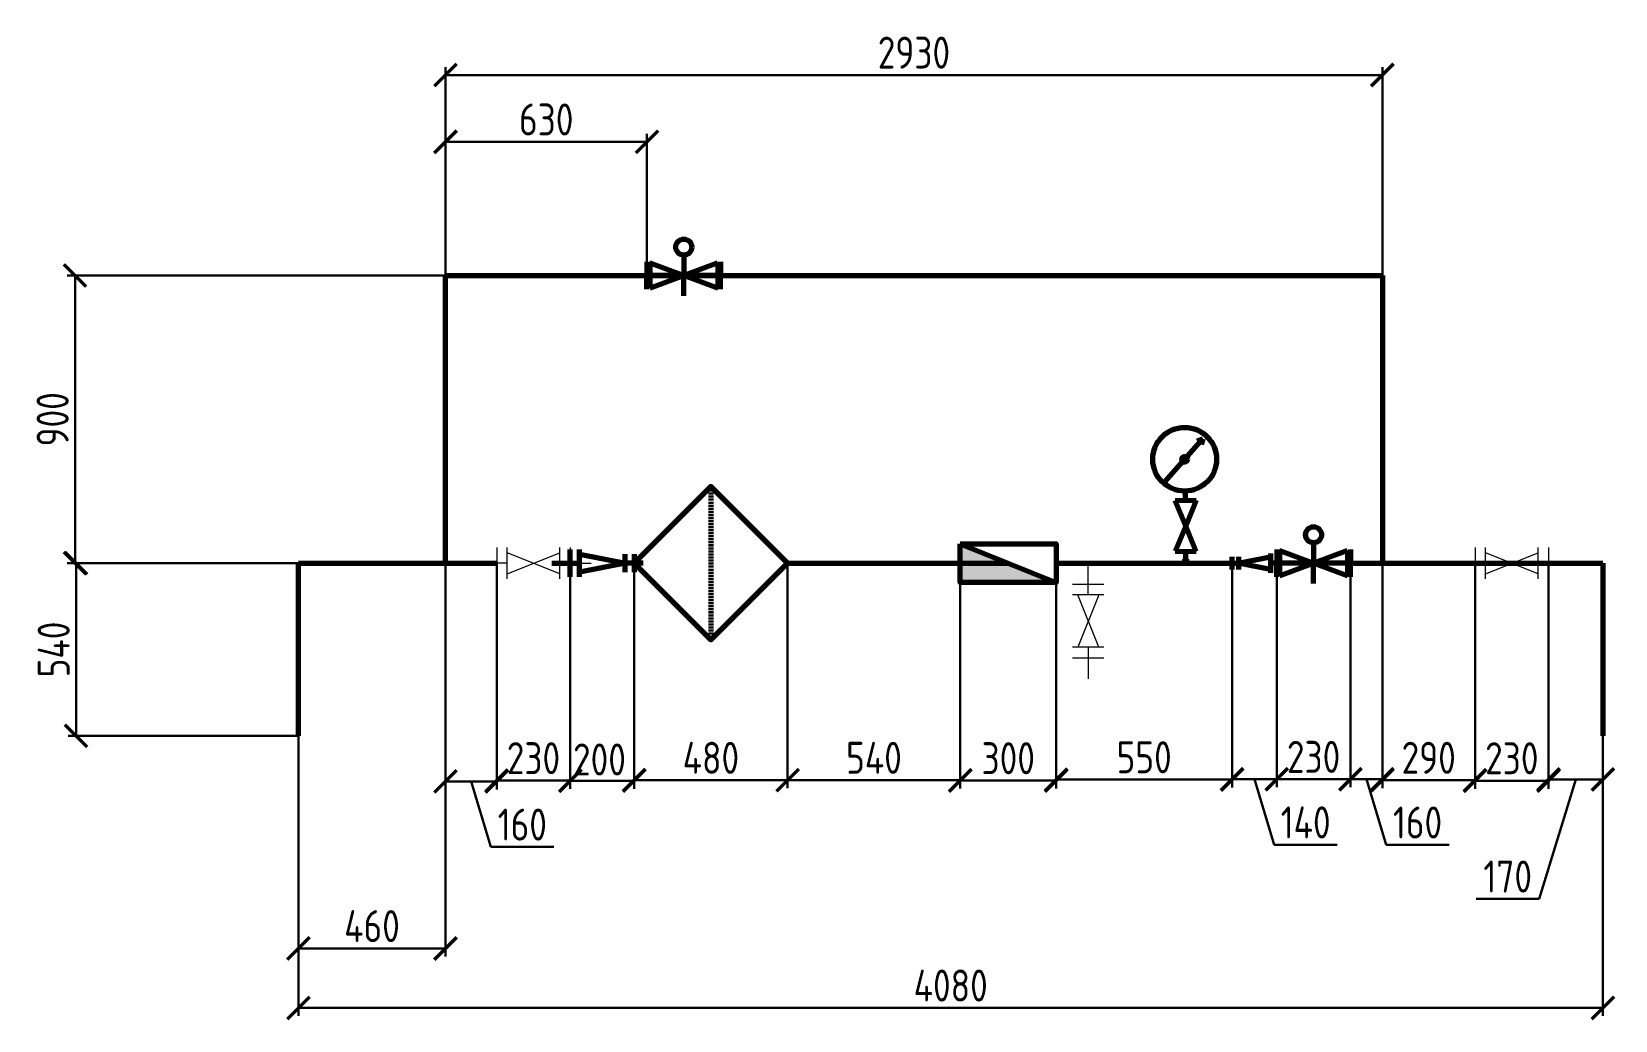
# Model space of a CAD drawing. Header units: millimetres. Extents: x -834 to 4119, y -890 to 2203.
import ezdxf

# ---------------------------------------------------------------- set-up
doc = ezdxf.new("R2010")
doc.units = ezdxf.units.MM
doc.linetypes.add('HIDDEN', pattern=[9.525, 6.35, -3.175])
for name, color, linetype, lineweight in [('Основная', 5, 'Continuous', 70), ('Размеры', 3, 'Continuous', 30), ('Тонкая', 250, 'Continuous', 20)]:
    doc.layers.add(name, color=color, linetype=linetype, lineweight=lineweight)
doc.styles.add('ГОСТ', font='GOST_A.TTF')
doc.dimstyles.new('Схема', dxfattribs={"dimtxt": 100, "dimasz": 70, "dimexe": 25, "dimexo": 0, "dimgap": 20, "dimtad": 1, "dimtxsty": 'ГОСТ', "dimblk": 'ARCHTICK', "dimcen": 70, "dimclrd": 256, "dimclre": 256, "dimclrt": 256, "dimadec": 0, "dimazin": 2, "dimtfac": 1, "dimtmove": 1, "dimatfit": 3, "dimldrblk": 'NONE', "dimfxl": 1, "dimlwd": -1, "dimlwe": -1, "dimarcsym": 0})
doc.dimstyles.new('Схема$0', dxfattribs={"dimtxt": 100, "dimasz": 70, "dimexe": 25, "dimexo": 0, "dimgap": 20, "dimtad": 1, "dimtxsty": 'ГОСТ', "dimblk": 'ARCHTICK', "dimcen": 70, "dimclrd": 256, "dimclre": 256, "dimclrt": 256, "dimadec": 0, "dimazin": 2, "dimtfac": 1, "dimtmove": 1, "dimatfit": 3, "dimldrblk": 'NONE', "dimfxl": 1, "dimlwd": -1, "dimlwe": -1, "dimarcsym": 0})

# ---------------------------------------------------------------- blocks, each defined once
blk = doc.blocks.new('*U39')
at = {"color": 5}
for p, q in [((0.1, 0), (-0.2, 0)), ((0, 0.15), (0, -0.149999)), ((0.1, -0.149999), (0.1, 0.15)), ((0.6, -0.1), (0.1, 0.100001)), ((0.1, -0.1), (0.6, 0.100001)), ((0.6, -0.149999), (0.6, 0.15)), ((0.6, 0), (0.900001, 0)), ((0.7, 0.15), (0.7, -0.149999))]:
    blk.add_line(p, q, dxfattribs=at)
blk = doc.blocks.new('*U41')
at = {"color": 5}
for p, q in [((0, -0.15), (0, 0.15)), ((0.1, -0.15), (0.1, 0.15)), ((0.1, 0.1), (0.6, 0)), ((0.6, -0.1), (0.6, 0.1)), ((0.7, 0.1), (0.7, -0.1)), ((-0.2, 0), (0.1, 0)), ((0.6, 0), (0.1, -0.1)), ((0.8, 0), (0.6, 0))]:
    blk.add_line(p, q, dxfattribs=at)
blk = doc.blocks.new('_ArchTick')
at = {"color": 0, "linetype": 'ByBlock', "const_width": 0.15}
blk.add_lwpolyline([(-0.5, -0.5), (0.5, 0.5)], dxfattribs=at)
blk = doc.blocks.new('*D18')
at = {"layer": 'Defpoints', "color": 0, "transparency": 16777216}
for p in [(-695.5, 540), (0, 540), (0, 0)]:
    blk.add_point(p, dxfattribs=at)
at = {"layer": 'Размеры', "transparency": 16777216}
for p, q in [((0, 540), (-720.5, 540)), ((-695.5, 0), (-695.5, 540)), ((0, 0), (-720.5, 0))]:
    blk.add_line(p, q, dxfattribs=at)
at = {"layer": 'Размеры', "transparency": 16777216, "xscale": 70, "yscale": 70, "zscale": 70}
for p, rotation in [((-695.5, 540), 90), ((-695.5, 0), 270)]:
    blk.add_blockref('_ArchTick', p, dxfattribs=dict(at, rotation=rotation))
at = {"layer": 'Размеры', "transparency": 16777216, "insert": (-765.5, 270), "char_height": 100, "attachment_point": 5, "rotation": 90, "style": 'ГОСТ'}
blk.add_mtext('540', dxfattribs=at)
blk = doc.blocks.new('_None')
blk = doc.blocks.new('*D20')
at = {"layer": 'Defpoints', "color": 0, "transparency": 16777216}
for p in [(3390, 2066.9), (460, 1440), (3390, 1440)]:
    blk.add_point(p, dxfattribs=at)
at = {"layer": 'Размеры', "transparency": 16777216}
for p, q in [((460, 1440), (460, 2091.9)), ((3390, 1440), (3390, 2091.9)), ((460, 2066.9), (3390, 2066.9))]:
    blk.add_line(p, q, dxfattribs=at)
at = {"layer": 'Размеры', "transparency": 16777216, "xscale": 70, "yscale": 70, "zscale": 70, "rotation": 180}
blk.add_blockref('_ArchTick', (460, 2066.9), dxfattribs=at)
at = {"layer": 'Размеры', "transparency": 16777216, "xscale": 70, "yscale": 70, "zscale": 70}
blk.add_blockref('_ArchTick', (3390, 2066.9), dxfattribs=at)
at = {"layer": 'Размеры', "transparency": 16777216, "insert": (1925, 2136.9), "char_height": 100, "attachment_point": 5, "style": 'ГОСТ'}
blk.add_mtext('2930', dxfattribs=at)
blk = doc.blocks.new('*D21')
at = {"layer": 'Defpoints', "color": 0, "transparency": 16777216}
for p in [(0, 540), (4080, 540), (4080, -851.2)]:
    blk.add_point(p, dxfattribs=at)
at = {"layer": 'Размеры', "transparency": 16777216}
for p, q in [((0, 540), (0, -876.2)), ((4080, 540), (4080, -876.2)), ((0, -851.2), (4080, -851.2))]:
    blk.add_line(p, q, dxfattribs=at)
at = {"layer": 'Размеры', "transparency": 16777216, "xscale": 70, "yscale": 70, "zscale": 70, "rotation": 180}
blk.add_blockref('_ArchTick', (0, -851.2), dxfattribs=at)
at = {"layer": 'Размеры', "transparency": 16777216, "xscale": 70, "yscale": 70, "zscale": 70}
blk.add_blockref('_ArchTick', (4080, -851.2), dxfattribs=at)
at = {"layer": 'Размеры', "transparency": 16777216, "insert": (2040, -781.2), "char_height": 100, "attachment_point": 5, "style": 'ГОСТ'}
blk.add_mtext('4080', dxfattribs=at)
blk = doc.blocks.new('*D23')
at = {"layer": 'Defpoints', "color": 0, "transparency": 16777216}
for p in [(-698.7, 1440), (460, 1440), (460, 540)]:
    blk.add_point(p, dxfattribs=at)
at = {"layer": 'Размеры', "transparency": 16777216}
for p, q in [((460, 1440), (-723.7, 1440)), ((-698.7, 540), (-698.7, 1440)), ((460, 540), (-723.7, 540))]:
    blk.add_line(p, q, dxfattribs=at)
at = {"layer": 'Размеры', "transparency": 16777216, "xscale": 70, "yscale": 70, "zscale": 70}
for p, rotation in [((-698.7, 1440), 90), ((-698.7, 540), 270)]:
    blk.add_blockref('_ArchTick', p, dxfattribs=dict(at, rotation=rotation))
at = {"layer": 'Размеры', "transparency": 16777216, "insert": (-768.7, 990), "char_height": 100, "attachment_point": 5, "rotation": 90, "style": 'ГОСТ'}
blk.add_mtext('900', dxfattribs=at)
blk = doc.blocks.new('*D24')
at = {"layer": 'Defpoints', "color": 0, "transparency": 16777216}
for p in [(0, 540), (460, 540), (460, -665.2)]:
    blk.add_point(p, dxfattribs=at)
at = {"layer": 'Размеры', "transparency": 16777216}
for p, q in [((0, 540), (0, -690.2)), ((460, 540), (460, -690.2)), ((0, -665.2), (460, -665.2))]:
    blk.add_line(p, q, dxfattribs=at)
at = {"layer": 'Размеры', "transparency": 16777216, "xscale": 70, "yscale": 70, "zscale": 70, "rotation": 180}
blk.add_blockref('_ArchTick', (0, -665.2), dxfattribs=at)
at = {"layer": 'Размеры', "transparency": 16777216, "xscale": 70, "yscale": 70, "zscale": 70}
blk.add_blockref('_ArchTick', (460, -665.2), dxfattribs=at)
at = {"layer": 'Размеры', "transparency": 16777216, "insert": (230, -595.2), "char_height": 100, "attachment_point": 5, "style": 'ГОСТ'}
blk.add_mtext('460', dxfattribs=at)
blk = doc.blocks.new('$RECOVER_250706013303-0')
blk.add_lwpolyline([(0, 0), (282.8, -282.8), (565.7, 0), (282.8, 282.8)], close=True)
blk = doc.blocks.new('*D32')
at = {"layer": 'Defpoints', "color": 0, "transparency": 16777216}
for p in [(620, 540), (850, 540), (620, -139.9)]:
    blk.add_point(p, dxfattribs=at)
at = {"layer": 'Размеры', "transparency": 16777216}
for p, q in [((620, 540), (620, -164.9)), ((850, 540), (850, -164.9)), ((850, -139.9), (620, -139.9))]:
    blk.add_line(p, q, dxfattribs=at)
at = {"layer": 'Размеры', "transparency": 16777216, "xscale": 70, "yscale": 70, "zscale": 70, "rotation": 180}
blk.add_blockref('_ArchTick', (620, -139.9), dxfattribs=at)
at = {"layer": 'Размеры', "transparency": 16777216, "xscale": 70, "yscale": 70, "zscale": 70}
blk.add_blockref('_ArchTick', (850, -139.9), dxfattribs=at)
at = {"layer": 'Размеры', "transparency": 16777216, "insert": (735, -69.9), "char_height": 100, "attachment_point": 5, "style": 'ГОСТ'}
blk.add_mtext('230', dxfattribs=at)
blk = doc.blocks.new('*D33')
at = {"layer": 'Defpoints', "color": 0, "transparency": 16777216}
for p in [(850, 540), (1050, 540), (1050, -140.6)]:
    blk.add_point(p, dxfattribs=at)
at = {"layer": 'Размеры', "transparency": 16777216}
for p, q in [((850, 540), (850, -165.6)), ((1050, 540), (1050, -165.6)), ((850, -140.6), (1050, -140.6))]:
    blk.add_line(p, q, dxfattribs=at)
at = {"layer": 'Размеры', "transparency": 16777216, "xscale": 70, "yscale": 70, "zscale": 70, "rotation": 180}
blk.add_blockref('_ArchTick', (850, -140.6), dxfattribs=at)
at = {"layer": 'Размеры', "transparency": 16777216, "xscale": 70, "yscale": 70, "zscale": 70}
blk.add_blockref('_ArchTick', (1050, -140.6), dxfattribs=at)
at = {"layer": 'Размеры', "transparency": 16777216, "insert": (941.5, -74), "char_height": 100, "attachment_point": 5, "style": 'ГОСТ'}
blk.add_mtext('200', dxfattribs=at)
blk = doc.blocks.new('*D35')
at = {"layer": 'Defpoints', "color": 0, "transparency": 16777216}
for p in [(1050, 540), (1530, 540), (1530, -138.8)]:
    blk.add_point(p, dxfattribs=at)
at = {"layer": 'Размеры', "transparency": 16777216}
for p, q in [((1050, 540), (1050, -163.8)), ((1530, 540), (1530, -163.8)), ((1050, -138.8), (1530, -138.8))]:
    blk.add_line(p, q, dxfattribs=at)
at = {"layer": 'Размеры', "transparency": 16777216, "xscale": 70, "yscale": 70, "zscale": 70, "rotation": 180}
blk.add_blockref('_ArchTick', (1050, -138.8), dxfattribs=at)
at = {"layer": 'Размеры', "transparency": 16777216, "xscale": 70, "yscale": 70, "zscale": 70}
blk.add_blockref('_ArchTick', (1530, -138.8), dxfattribs=at)
at = {"layer": 'Размеры', "transparency": 16777216, "insert": (1290, -68.8), "char_height": 100, "attachment_point": 5, "style": 'ГОСТ'}
blk.add_mtext('480', dxfattribs=at)
blk = doc.blocks.new('*D36')
at = {"layer": 'Defpoints', "color": 0, "transparency": 16777216}
for p in [(1530, 540), (2070, 540), (2070, -138.8)]:
    blk.add_point(p, dxfattribs=at)
at = {"layer": 'Размеры', "transparency": 16777216}
for p, q in [((1530, 540), (1530, -163.8)), ((2070, 540), (2070, -163.8)), ((1530, -138.8), (2070, -138.8))]:
    blk.add_line(p, q, dxfattribs=at)
at = {"layer": 'Размеры', "transparency": 16777216, "xscale": 70, "yscale": 70, "zscale": 70, "rotation": 180}
blk.add_blockref('_ArchTick', (1530, -138.8), dxfattribs=at)
at = {"layer": 'Размеры', "transparency": 16777216, "xscale": 70, "yscale": 70, "zscale": 70}
blk.add_blockref('_ArchTick', (2070, -138.8), dxfattribs=at)
at = {"layer": 'Размеры', "transparency": 16777216, "insert": (1800, -68.8), "char_height": 100, "attachment_point": 5, "style": 'ГОСТ'}
blk.add_mtext('540', dxfattribs=at)
blk = doc.blocks.new('Вдомер')
at = {"layer": 'Основная'}
h = blk.add_hatch(color=5, dxfattribs=at)
h.dxf.hatch_style = 1
h.paths.add_polyline_path([(0, 60), (0, -60), (300, -60)])
blk.add_line((0, 60), (300, -60), dxfattribs=at)
blk.add_lwpolyline([(0, 60), (300, 60), (300, -60), (0, -60)], close=True, dxfattribs=at)
blk = doc.blocks.new('Кружокострелочка')
at = {"layer": 'Основная'}
for p, q in [((-293, 1167), (245, 1780)), ((245, 1780), (167, 1747)), ((167, 1747), (195, 1723)), ((222, 1699), (195, 1723)), ((245, 1780), (222, 1699)), ((0, 899), (0, 1031)), ((-150, 897), (150, 901)), ((4, 535), (-150, 897)), ((150, 901), (4, 535)), ((4, 535), (-150, 172)), ((150, 169), (4, 535)), ((-150, 172), (150, 169)), ((-50, 24), (50, 24)), ((0, 171), (0, 0))]:
    blk.add_line(p, q, dxfattribs=at)
for radius in [456, 39.7]:
    blk.add_circle((-13, 1487), radius, dxfattribs=at)
blk = doc.blocks.new('*D42')
at = {"layer": 'Defpoints', "color": 0, "transparency": 16777216}
for p in [(2070, 540), (2370, 540), (2370, -140.1)]:
    blk.add_point(p, dxfattribs=at)
at = {"layer": 'Размеры', "transparency": 16777216}
for p, q in [((2070, 540), (2070, -165.1)), ((2370, 540), (2370, -165.1)), ((2070, -140.1), (2370, -140.1))]:
    blk.add_line(p, q, dxfattribs=at)
at = {"layer": 'Размеры', "transparency": 16777216, "xscale": 70, "yscale": 70, "zscale": 70, "rotation": 180}
blk.add_blockref('_ArchTick', (2070, -140.1), dxfattribs=at)
at = {"layer": 'Размеры', "transparency": 16777216, "xscale": 70, "yscale": 70, "zscale": 70}
blk.add_blockref('_ArchTick', (2370, -140.1), dxfattribs=at)
at = {"layer": 'Размеры', "transparency": 16777216, "insert": (2220, -70.1), "char_height": 100, "attachment_point": 5, "style": 'ГОСТ'}
blk.add_mtext('300', dxfattribs=at)
blk = doc.blocks.new('*D43')
at = {"layer": 'Defpoints', "color": 0, "transparency": 16777216}
for p in [(2370, 540), (2920, 540), (2920, -137.1)]:
    blk.add_point(p, dxfattribs=at)
at = {"layer": 'Размеры', "transparency": 16777216}
for p, q in [((2370, 540), (2370, -162.1)), ((2920, 540), (2920, -162.1)), ((2370, -137.1), (2920, -137.1))]:
    blk.add_line(p, q, dxfattribs=at)
at = {"layer": 'Размеры', "transparency": 16777216, "xscale": 70, "yscale": 70, "zscale": 70, "rotation": 180}
blk.add_blockref('_ArchTick', (2370, -137.1), dxfattribs=at)
at = {"layer": 'Размеры', "transparency": 16777216, "xscale": 70, "yscale": 70, "zscale": 70}
blk.add_blockref('_ArchTick', (2920, -137.1), dxfattribs=at)
at = {"layer": 'Размеры', "transparency": 16777216, "insert": (2645, -67.1), "char_height": 100, "attachment_point": 5, "style": 'ГОСТ'}
blk.add_mtext('550', dxfattribs=at)
blk = doc.blocks.new('*D44')
at = {"layer": 'Defpoints', "color": 0, "transparency": 16777216}
for p in [(2920, 540), (3060, 540), (3060, -135.7)]:
    blk.add_point(p, dxfattribs=at)
at = {"layer": 'Размеры', "transparency": 16777216}
for p, q in [((2920, 540), (2920, -160.7)), ((3060, 540), (3060, -160.7)), ((2920, -135.7), (3060, -135.7)), ((2990, -135.7), (3051.6, -340.9)), ((3051.6, -340.9), (3248.8, -340.9))]:
    blk.add_line(p, q, dxfattribs=at)
at = {"layer": 'Размеры', "transparency": 16777216, "xscale": 70, "yscale": 70, "zscale": 70, "rotation": 180}
blk.add_blockref('_ArchTick', (2920, -135.7), dxfattribs=at)
at = {"layer": 'Размеры', "transparency": 16777216, "xscale": 70, "yscale": 70, "zscale": 70}
blk.add_blockref('_ArchTick', (3060, -135.7), dxfattribs=at)
at = {"layer": 'Размеры', "transparency": 16777216, "insert": (3150.2, -270.8), "char_height": 100, "attachment_point": 5, "style": 'ГОСТ'}
blk.add_mtext('140', dxfattribs=at)
blk = doc.blocks.new('*D45')
at = {"layer": 'Defpoints', "color": 0, "transparency": 16777216}
for p in [(460, 540), (620, 540), (620, -142.4)]:
    blk.add_point(p, dxfattribs=at)
at = {"layer": 'Размеры', "transparency": 16777216}
for p, q in [((460, 540), (460, -167.4)), ((620, 540), (620, -167.4)), ((460, -142.4), (620, -142.4)), ((540, -142.4), (601.6, -347.7)), ((601.6, -347.7), (798.8, -347.7))]:
    blk.add_line(p, q, dxfattribs=at)
at = {"layer": 'Размеры', "transparency": 16777216, "xscale": 70, "yscale": 70, "zscale": 70, "rotation": 180}
blk.add_blockref('_ArchTick', (460, -142.4), dxfattribs=at)
at = {"layer": 'Размеры', "transparency": 16777216, "xscale": 70, "yscale": 70, "zscale": 70}
blk.add_blockref('_ArchTick', (620, -142.4), dxfattribs=at)
at = {"layer": 'Размеры', "transparency": 16777216, "insert": (700.2, -277.6), "char_height": 100, "attachment_point": 5, "style": 'ГОСТ'}
blk.add_mtext('160', dxfattribs=at)
blk = doc.blocks.new('тутанхамон')
at = {"layer": 'Основная'}
for p, q in [((115, 63.7), (115, 0)), ((0, 42.7), (0, 0)), ((0, -42.7), (0, 0)), ((230, 0), (0, 0)), ((115, 0), (8.5, 39.5)), ((8.5, 39.5), (8.5, -39.5)), ((115, 0), (8.5, -39.5)), ((115, 0), (221.5, 39.5)), ((115, 0), (221.5, -39.5)), ((115, -63.7), (115, 0)), ((221.5, 39.5), (221.5, -39.5)), ((230, 42.7), (230, 0)), ((230, -42.7), (230, 0))]:
    blk.add_line(p, q, dxfattribs=at)
blk.add_circle((115, 88.7), 25, dxfattribs=at)
blk = doc.blocks.new('*D47')
at = {"layer": 'Defpoints', "color": 0, "transparency": 16777216}
for p in [(3060, 540), (3290, 540), (3290, -135.9)]:
    blk.add_point(p, dxfattribs=at)
at = {"layer": 'Размеры', "transparency": 16777216}
for p, q in [((3060, 540), (3060, -160.9)), ((3290, 540), (3290, -160.9)), ((3060, -135.9), (3290, -135.9))]:
    blk.add_line(p, q, dxfattribs=at)
at = {"layer": 'Размеры', "transparency": 16777216, "xscale": 70, "yscale": 70, "zscale": 70, "rotation": 180}
blk.add_blockref('_ArchTick', (3060, -135.9), dxfattribs=at)
at = {"layer": 'Размеры', "transparency": 16777216, "xscale": 70, "yscale": 70, "zscale": 70}
blk.add_blockref('_ArchTick', (3290, -135.9), dxfattribs=at)
at = {"layer": 'Размеры', "transparency": 16777216, "insert": (3175, -65.9), "char_height": 100, "attachment_point": 5, "style": 'ГОСТ'}
blk.add_mtext('230', dxfattribs=at)
blk = doc.blocks.new('*D48')
at = {"layer": 'Defpoints', "color": 0, "transparency": 16777216}
for p in [(3290, 540), (3390, 540), (3390, -135.9)]:
    blk.add_point(p, dxfattribs=at)
at = {"layer": 'Размеры', "transparency": 16777216}
for p, q in [((3290, 540), (3290, -160.9)), ((3390, 540), (3390, -160.9)), ((3290, -135.9), (3390, -135.9)), ((3340, -135.9), (3401.6, -341.1)), ((3401.6, -341.1), (3598.8, -341.1))]:
    blk.add_line(p, q, dxfattribs=at)
at = {"layer": 'Размеры', "transparency": 16777216, "xscale": 70, "yscale": 70, "zscale": 70, "rotation": 180}
blk.add_blockref('_ArchTick', (3290, -135.9), dxfattribs=at)
at = {"layer": 'Размеры', "transparency": 16777216, "xscale": 70, "yscale": 70, "zscale": 70}
blk.add_blockref('_ArchTick', (3390, -135.9), dxfattribs=at)
at = {"layer": 'Размеры', "transparency": 16777216, "insert": (3500.2, -271.1), "char_height": 100, "attachment_point": 5, "style": 'ГОСТ'}
blk.add_mtext('160', dxfattribs=at)
blk = doc.blocks.new('*D49')
at = {"layer": 'Defpoints', "color": 0, "transparency": 16777216}
for p in [(3390, 540), (3680, 540), (3680, -138.7)]:
    blk.add_point(p, dxfattribs=at)
at = {"layer": 'Размеры', "transparency": 16777216}
for p, q in [((3390, 540), (3390, -163.7)), ((3680, 540), (3680, -163.7)), ((3390, -138.7), (3680, -138.7))]:
    blk.add_line(p, q, dxfattribs=at)
at = {"layer": 'Размеры', "transparency": 16777216, "xscale": 70, "yscale": 70, "zscale": 70, "rotation": 180}
blk.add_blockref('_ArchTick', (3390, -138.7), dxfattribs=at)
at = {"layer": 'Размеры', "transparency": 16777216, "xscale": 70, "yscale": 70, "zscale": 70}
blk.add_blockref('_ArchTick', (3680, -138.7), dxfattribs=at)
at = {"layer": 'Размеры', "transparency": 16777216, "insert": (3535, -68.7), "char_height": 100, "attachment_point": 5, "style": 'ГОСТ'}
blk.add_mtext('290', dxfattribs=at)
blk = doc.blocks.new('*D50')
at = {"layer": 'Defpoints', "color": 0, "transparency": 16777216}
for p in [(3680, 540), (3910, 540), (3910, -140.3)]:
    blk.add_point(p, dxfattribs=at)
at = {"layer": 'Размеры', "transparency": 16777216}
for p, q in [((3680, 540), (3680, -165.3)), ((3910, 540), (3910, -165.3)), ((3680, -140.3), (3910, -140.3))]:
    blk.add_line(p, q, dxfattribs=at)
at = {"layer": 'Размеры', "transparency": 16777216, "xscale": 70, "yscale": 70, "zscale": 70, "rotation": 180}
blk.add_blockref('_ArchTick', (3680, -140.3), dxfattribs=at)
at = {"layer": 'Размеры', "transparency": 16777216, "xscale": 70, "yscale": 70, "zscale": 70}
blk.add_blockref('_ArchTick', (3910, -140.3), dxfattribs=at)
at = {"layer": 'Размеры', "transparency": 16777216, "insert": (3795, -70.3), "char_height": 100, "attachment_point": 5, "style": 'ГОСТ'}
blk.add_mtext('230', dxfattribs=at)
blk = doc.blocks.new('*D51')
at = {"layer": 'Defpoints', "color": 0, "transparency": 16777216}
for p in [(3910, 540), (4080, 540), (4080, -136.3)]:
    blk.add_point(p, dxfattribs=at)
at = {"layer": 'Размеры', "transparency": 16777216}
for p, q in [((3910, 540), (3910, -161.3)), ((4080, 540), (4080, -161.3)), ((3995, -136.3), (3880.8, -510.3)), ((3910, -136.3), (4080, -136.3)), ((3880.8, -510.3), (3683.5, -510.3))]:
    blk.add_line(p, q, dxfattribs=at)
at = {"layer": 'Размеры', "transparency": 16777216, "xscale": 70, "yscale": 70, "zscale": 70, "rotation": 180}
blk.add_blockref('_ArchTick', (3910, -136.3), dxfattribs=at)
at = {"layer": 'Размеры', "transparency": 16777216, "xscale": 70, "yscale": 70, "zscale": 70}
blk.add_blockref('_ArchTick', (4080, -136.3), dxfattribs=at)
at = {"layer": 'Размеры', "transparency": 16777216, "insert": (3782.2, -440.2), "char_height": 100, "attachment_point": 5, "style": 'ГОСТ'}
blk.add_mtext('170', dxfattribs=at)
blk = doc.blocks.new('*D52')
at = {"layer": 'Defpoints', "color": 0, "transparency": 16777216}
for p in [(1090, 1857.9), (460, 1440), (1090, 1440)]:
    blk.add_point(p, dxfattribs=at)
at = {"layer": 'Размеры', "transparency": 16777216}
for p, q in [((460, 1440), (460, 1882.9)), ((1090, 1440), (1090, 1882.9)), ((460, 1857.9), (1090, 1857.9))]:
    blk.add_line(p, q, dxfattribs=at)
at = {"layer": 'Размеры', "transparency": 16777216, "xscale": 70, "yscale": 70, "zscale": 70, "rotation": 180}
blk.add_blockref('_ArchTick', (460, 1857.9), dxfattribs=at)
at = {"layer": 'Размеры', "transparency": 16777216, "xscale": 70, "yscale": 70, "zscale": 70}
blk.add_blockref('_ArchTick', (1090, 1857.9), dxfattribs=at)
at = {"layer": 'Размеры', "transparency": 16777216, "insert": (775, 1927.9), "char_height": 100, "attachment_point": 5, "style": 'ГОСТ'}
blk.add_mtext('630', dxfattribs=at)

msp = doc.modelspace()

# ---------------------------------------------------------------- linework, layer by layer
at = {"layer": 'Основная'}
for p, q in [((460, 540), (460, 1440)), ((460, 1440), (3390, 1440)), ((3390, 1440), (3390, 540)), ((0, 0), (0, 540)), ((0, 540), (460, 540)), ((460, 540), (620, 540)), ((1530, 540), (2070, 540)), ((1530, 540), (2220, 540)), ((2370, 540), (2940.001, 540)), ((3290, 540), (4080, 540)), ((4080, 540), (4080, 0))]:
    msp.add_line(p, q, dxfattribs=at)
at = {"layer": 'Основная', "linetype": 'HIDDEN'}
msp.add_line((1290, 780), (1290, 300), dxfattribs=at)
at = {"layer": 'Тонкая'}
msp.add_line((876.611, 540), (876.611, 540), dxfattribs=at)

# ---------------------------------------------------------------- block references
at = {"layer": 'Основная'}
for p in [(1090, 1440), (3060, 540)]:
    msp.add_blockref('тутанхамон', p, dxfattribs=at)
at = {"layer": 'Основная', "xscale": 0.8485281374238579, "yscale": 0.8485281374238579, "zscale": 0.8485281374238579}
msp.add_blockref('$RECOVER_250706013303-0', (1050, 540), dxfattribs=at)
at = {"layer": 'Основная'}
for p, xscale, yscale, zscale, rotation in [((850, 540), 285.7140816325018, 285.7140816325018, 285.7140816325018, 8.270594812886088e-05), ((3060, 540), 200.0000000000004, 200.0000000000004, 200.0000000000004, 180.0000000044067)]:
    msp.add_blockref('*U41', p, dxfattribs=dict(at, xscale=xscale, yscale=yscale, zscale=zscale, rotation=rotation))
at = {"layer": 'Размеры', "xscale": 0.2186609061477822, "yscale": 0.2186609061477822, "zscale": 0.2186609061477822}
msp.add_blockref('Кружокострелочка', (2774.568, 540), dxfattribs=at)
at = {"layer": 'Размеры'}
msp.add_blockref('Вдомер', (2070, 540), dxfattribs=at)
at = {"layer": 'Тонкая', "color": 5, "xscale": 328.5714285713998, "yscale": 328.5714285713998, "zscale": 328.5714285713998}
for p in [(620, 540), (3680, 540)]:
    msp.add_blockref('*U39', p, dxfattribs=at)
at = {"layer": 'Тонкая', "color": 5, "xscale": 328.5714285713998, "yscale": 328.5714285713998, "zscale": 328.5714285713998, "rotation": 90}
msp.add_blockref('*U39', (2470, 244.286), dxfattribs=at)

# ---------------------------------------------------------------- dimensions: what is measured, and where the dimension line sits
at = {"layer": 'Размеры'}
for base, p1, p2, dimstyle, picture, middle in [((3390, 2066.85), (460, 1440), (3390, 1440), 'Схема', '*D20', (1925, 2136.886)), ((1090, 1857.914), (460, 1440), (1090, 1440), 'Схема$0', '*D52', (775, 1927.95)), ((4080, -851.194), (0, 540), (4080, 540), 'Схема', '*D21', (2040, -781.159)), ((460, -665.209), (0, 540), (460, 540), 'Схема', '*D24', (230, -595.173)), ((620, -142.449), (460, 540), (620, 540), 'Схема$0', '*D45', (621.564, -277.592)), ((620, -139.938), (850, 540), (620, 540), 'Схема$0', '*D32', (735, -69.903)), ((1530, -138.811), (1050, 540), (1530, 540), 'Схема$0', '*D35', (1290, -68.775)), ((2070, -138.811), (1530, 540), (2070, 540), 'Схема$0', '*D36', (1800, -68.775)), ((2370, -140.141), (2070, 540), (2370, 540), 'Схема$0', '*D42', (2220, -70.105)), ((2920, -137.144), (2370, 540), (2920, 540.001), 'Схема$0', '*D43', (2645, -67.108)), ((3060, -135.704), (2920, 540), (3060, 540), 'Схема$0', '*D44', (3071.564, -270.847)), ((3290, -135.923), (3060, 540), (3290, 540), 'Схема$0', '*D47', (3175, -65.887)), ((3680, -138.725), (3390, 540), (3680, 540), 'Схема$0', '*D49', (3535, -68.69)), ((3910, -140.335), (3680, 540), (3910, 540), 'Схема$0', '*D50', (3795, -70.299))]:
    dim = msp.add_linear_dim(base=base, p1=p1, p2=p2, dimstyle=dimstyle, dxfattribs=at)
    dim.commit()
    dim.dimension.update_dxf_attribs({"geometry": picture, "text_midpoint": middle})
for base, p1, p2, picture, middle in [((-698.7, 1440), (460, 540), (460, 1440), '*D23', (-768.735, 990)), ((-695.471, 540), (0, 0), (0, 540), '*D18', (-765.507, 270))]:
    dim = msp.add_linear_dim(base=base, p1=p1, p2=p2, angle=90, dimstyle='Схема', dxfattribs=at)
    dim.commit()
    dim.dimension.update_dxf_attribs({"geometry": picture, "text_midpoint": middle})
for base, p1, p2, picture, middle in [((1050, -140.643), (850, 540), (1050, 540), '*D33', (941.478, -144.052)), ((4080, -136.265), (3910, 540), (4080, 540), '*D51', (3860.797, -510.267))]:
    dim = msp.add_linear_dim(base=base, p1=p1, p2=p2, dimstyle='Схема$0', dxfattribs=at)
    dim.commit()
    dim.dimension.update_dxf_attribs({"geometry": picture, "text_midpoint": middle, "dimtype": 160})
dim = msp.add_linear_dim(base=(3390, -135.923), p1=(3290, 540), p2=(3390, 540), text='160', dimstyle='Схема$0', override={"dimpost": ''}, dxfattribs=at)
dim.commit()
dim.dimension.update_dxf_attribs({"geometry": '*D48', "text_midpoint": (3421.564, -271.066)})

doc.saveas('drawing.dxf')
